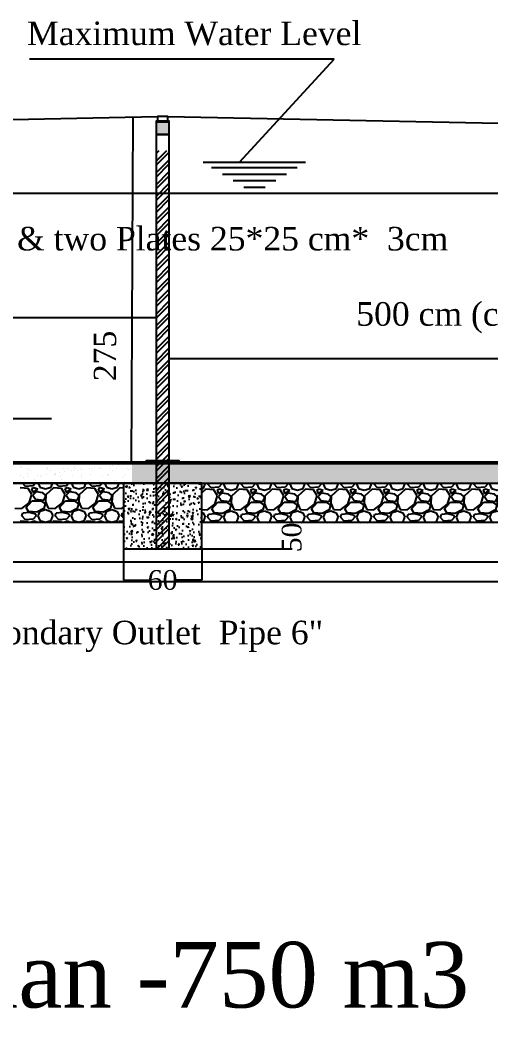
# Model space of a CAD drawing. Header units: centimetres. Extents: x 19229 to 47372, y 10219 to 25334.
# Drawn here: x 45481 to 45840, y 20229 to 20998 of the extents above; entities that cross this region are included whole.
import ezdxf
from ezdxf.enums import TextEntityAlignment as Align

# ---------------------------------------------------------------- set-up
doc = ezdxf.new("R2010")
doc.units = ezdxf.units.CM
doc.layers.get('0').update_dxf_attribs({"linetype": 'CONTINUOUS'})
doc.layers.get('DEFPOINTS').update_dxf_attribs({"linetype": 'CONTINUOUS'})
doc.styles.add('style2', font='times.ttf', dxfattribs={"height": 15})
doc.styles.add('style3', font='times.ttf', dxfattribs={"height": 25})
doc.dimstyles.get("Standard").update_dxf_attribs({"dimtxt": 15, "dimasz": 0.18, "dimexe": 0.18, "dimexo": 0.0625, "dimgap": 0.09, "dimtad": 0, "dimdec": 0, "dimzin": 0, "dimdsep": 46, "dimtxsty": 'style2', "dimcen": 0.09, "dimadec": 0, "dimazin": 0, "dimtfac": 1, "dimtdec": 0, "dimtofl": 0, "dimtmove": 0, "dimatfit": 3, "dimfxl": 1, "dimtolj": 1, "dimtzin": 0, "dimarcsym": 0})

# ---------------------------------------------------------------- blocks, each defined once
blk = doc.blocks.new('*D24')
at = {"color": 0, "lineweight": -2, "ltscale": 20, "transparency": 16777216}
for p, q in [((45559.59, 20594.85), (45559.59, 20570.78)), ((45619.53, 20594.85), (45619.53, 20570.78)), ((45559.77, 20570.96), (45579.27, 20570.96)), ((45619.35, 20570.96), (45599.86, 20570.96))]:
    blk.add_line(p, q, dxfattribs=at)
at = {"color": 0, "ltscale": 20, "transparency": 16777216}
for points in [[(45559.77, 20570.99), (45559.77, 20570.93), (45559.59, 20570.96)], [(45619.35, 20570.99), (45619.35, 20570.93), (45619.53, 20570.96)]]:
    blk.add_solid(points, dxfattribs=at)
at = {"layer": 'DEFPOINTS', "color": 0, "ltscale": 20, "transparency": 16777216}
for p in [(45559.59, 20594.91), (45619.53, 20594.91), (45619.53, 20570.96)]:
    blk.add_point(p, dxfattribs=at)
at = {"color": 0, "ltscale": 20, "transparency": 16777216, "insert": (45589.56, 20570.96), "char_height": 15, "attachment_point": 5, "style": 'style2'}
blk.add_mtext('\\A1;60', dxfattribs=at)
blk = doc.blocks.new('*D25')
at = {"color": 0, "lineweight": -2, "ltscale": 20, "transparency": 16777216}
for p, q in [((45619.6, 20644.86), (45688.22, 20644.86)), ((45688.04, 20645.04), (45688.04, 20645.22)), ((45619.6, 20594.91), (45688.22, 20594.91)), ((45688.04, 20594.73), (45688.04, 20594.55))]:
    blk.add_line(p, q, dxfattribs=at)
at = {"color": 0, "ltscale": 20, "transparency": 16777216}
for points in [[(45688.01, 20645.04), (45688.07, 20645.04), (45688.04, 20644.86)], [(45688.01, 20594.73), (45688.07, 20594.73), (45688.04, 20594.91)]]:
    blk.add_solid(points, dxfattribs=at)
at = {"layer": 'DEFPOINTS', "color": 0, "ltscale": 20, "transparency": 16777216}
for p in [(45619.53, 20644.86), (45619.53, 20594.91), (45688.04, 20594.91)]:
    blk.add_point(p, dxfattribs=at)
at = {"color": 0, "ltscale": 20, "transparency": 16777216, "insert": (45688.04, 20603.48), "char_height": 15, "attachment_point": 5, "rotation": 90, "style": 'style2'}
blk.add_mtext('\\A1;50', dxfattribs=at)

msp = doc.modelspace()

# ---------------------------------------------------------------- hatches: boundary and pattern name
at = {"ltscale": 20}
h = msp.add_hatch(color=7, dxfattribs=at)
h.dxf.hatch_style = 1
h.paths.add_polyline_path([(45594.56, 20920.91), (45584.57, 20920.91), (45584.57, 20910.92), (45594.56, 20910.92)])
h = msp.add_hatch(dxfattribs=at)
h.set_pattern_fill('STEEL', scale=1.998017)
h.set_pattern_definition([(45, (23546.9906, 10844.459), (-4.4856766, 4.4856766), []), (45, (23546.9906, 10847.631), (-4.4856766, 4.4856766), [])])
h.paths.add_polyline_path([(45594.56, 20898.61), (45584.57, 20898.61), (45584.57, 20594.91), (45594.56, 20594.91)])
h.paths.add_polyline_path([(45046.11, 20817.28), (45795.18, 20817.28), (45795.18, 20845.54), (45046.11, 20845.54)], flags=9)
h = msp.add_hatch()
h.set_pattern_fill('AR-SAND', scale=0.199802)
h.set_pattern_definition([(37.5, (23286.376, 12042.113), (-0.319689, 9.7785609), [0, -7.713945, 0, -8.6274384, 0, -8.2468162]), (7.5, (23286.376, 12042.113), (8.981553, 14.322289), [0, -4.1614703, 0, -6.9527004, 0, -2.664356]), (327.5, (23280.134, 12042.113), (15.804164, 0.0287152), [0, -2.537482, 0, -9.1349348, 0, -11.926165]), (317.5, (23280.134, 12042.113), (15.2559896, 4.454166), [0, -1.268741, 0, -5.9884573, 0, -6.851201])])
h.paths.add_polyline_path([(45966.13, 20659.85), (45566.09, 20659.85), (45566.09, 20644.86), (45966.13, 20644.86)])
at = {"ltscale": 500}
h = msp.add_hatch(dxfattribs=at)
h.set_pattern_fill('CONCRETE_C', scale=1.498513, pattern_type=2)
h.set_pattern_definition([(50, (23315.629, 10992.112), (10.7482366, -0.940349), [1.1238847, -12.3627317]), (355, (23315.629, 10992.112), (-2.0792067, 11.2716964), [0.899108, -9.8901853]), (100.4514, (23316.524, 10992.034), (8.669038, 10.3313407), [0.955155, -10.506705]), (46.1842, (23315.629, 10995.109), (15.992745, -2.480324), [1.685827, -18.544098]), (96.6356, (23316.961, 10994.903), (14.006041, 14.597282), [1.432733, -15.760055]), (351.1842, (23315.629, 10995.11), (14.00603, 14.597293), [1.348662, -14.835278]), (21, (23317.127, 10994.36), (8.9447294, -6.033296), [1.1238847, -12.3627317]), (326, (23317.127, 10994.36), (3.6461117, 10.866467), [0.899108, -9.8901853]), (71.4514, (23317.872, 10993.857), (12.5908447, 4.833161), [0.955155, -10.506705]), (37.5, (23315.6286, 10992.1123), (0.182217, 4.98845744), [0, -9.7703043, 0, -10.0400366, 0, -9.9276482]), (7.5, (23315.6286, 10992.1123), (3.942131, 5.9103105), [0, -5.7243194, 0, -9.5455274, 0, -3.7837451]), (327.5, (23312.287, 10992.1123), (7.9993982, -0.3379877), [0, -3.7462823, 0, -11.6884009, 0, -15.5096088]), (317.5, (23310.7884, 10992.112), (8.7391202, 1.5000861), [0, -4.870167, 0, -7.762297, 0, -11.01407])])
h.paths.add_polyline_path([(45619.53, 20644.86), (45559.59, 20644.86), (45559.59, 20594.91), (45619.53, 20594.91)])
h = msp.add_hatch()
h.set_pattern_fill('GRAVEL', scale=0.999009)
h.set_pattern_definition([(228.0127875, (23304.6458, 12067.4877), (-202.99855167, -228.3733706), [3.413827, -337.969448]), (184.969741, (23302.362, 12064.9503), (304.497827365, 25.374820403), [5.858234, -579.964953]), (132.510447, (23296.5258, 12064.4428), (253.74818968, -279.12300843), [4.130716, -408.94141]), (267.273689, (23286.6297, 12058.099), (25.37481901, 507.49637914), [5.33475, -528.140267]), (292.833654, (23286.3759, 12052.7703), (-126.874094796, 304.49782748), [5.231146, -517.884148]), (357.273689, (23288.4059, 12047.9491), (-507.49637914, 25.37481901), [5.33475, -528.140267]), (37.6942405, (23293.7346, 12047.6954), (-329.872646428, -253.74818959), [7.054936, -698.43805]), (72.2553284, (23299.3171, 12052.0091), (177.623732748, 558.24601704), [6.660585, -659.398203]), (121.4295656, (23301.3471, 12058.3528), (-202.998551686, 329.872646425), [5.352818, -529.929574]), (175.236358, (23298.5558, 12062.9203), (279.12300852, -25.374819), [6.111068, -299.442214]), (222.3974378, (23292.4659, 12063.4278), (-304.497827476, -279.12300854), [7.902937, -782.391309]), (138.814075, (23311.7507, 12057.8453), (-177.6237327, 152.24891376), [2.697369, -267.040657]), (171.4692344, (23309.7208, 12059.6215), (329.87264645, -50.749637857), [5.131727, -508.042227]), (225, (23304.646, 12060.383), (-4e-15, -25.374819), [3.588532, -32.29688]), (203.19859, (23302.8695, 12063.4278), (126.8740948, 50.7496379), [1.932495, -191.316368]), (291.80141, (23301.0933, 12062.6665), (-25.374819, 76.1244569), [2.732944, -133.914638]), (30.963757, (23302.1083, 12060.129), (76.1244569, 50.7496379), [4.438792, -143.520557]), (161.56505, (23305.9145, 12062.413), (50.749638, -25.374819), [3.209686, -77.032537]), (16.38954, (23286.3759, 12062.6665), (253.74818957, 76.12445687), [4.496418, -445.14652]), (70.346176, (23290.6896, 12063.9353), (-101.49927584, -279.12300853), [3.772246, -373.451557]), (293.19859, (23305.9145, 12067.4877), (-50.7496379, 126.8740948), [3.864966, -189.383898]), (343.61046, (23307.437, 12063.9353), (-253.74818958, 76.12445685), [4.496418, -445.14652]), (339.443955, (23286.376, 12046.934), (-126.8740948, 50.7496379), [4.33605, -212.4665]), (294.775141, (23290.4359, 12045.4116), (-126.87409494, 279.12300846), [3.633116, -359.679002]), (66.80141, (23306.1683, 12042.113), (50.7496379, 126.8740948), [3.864966, -189.383898]), (17.3540246, (23307.6908, 12045.6654), (-329.87264644, -101.49927585), [4.253606, -421.10587]), (69.443955, (23293.7346, 12042.113), (-50.7496379, -126.8740948), [2.168025, -214.634524]), (101.309932, (23304.646, 12042.113), (-25.374819, 101.4992758), [1.293862, -128.092835]), (165.963757, (23304.392, 12043.3817), (76.1244569, -25.374819), [5.231146, -99.391913]), (186.009006, (23299.3171, 12044.6504), (253.74818957, 25.37481897), [4.84786, -479.937376]), (303.690068, (23302.108, 12057.845), (-25.374819, 50.749638), [3.659607, -87.830604]), (353.1572266, (23304.1383, 12054.8003), (431.371922274, -50.74963789), [6.389227, -632.532389]), (60.945396, (23310.482, 12054.039), (-101.49927583, -177.6237327), [2.61249, -258.63726]), (90, (23311.75, 12056.323), (-25.37482, 25.37482), [1.52249, -23.85233]), (120.256437, (23298.8096, 12045.4116), (101.49927582, -177.62373271), [3.525171, -348.99308]), (48.0127875, (23297.0333, 12048.4566), (202.99855167, 228.3733706), [6.827653, -334.55562]), (0, (23301.6, 12053.532), (25.37482, 25.37482), [6.597453, -18.777366]), (325.3048465, (23308.1983, 12053.5316), (253.74818967, -177.62373256), [4.012114, -397.199001]), (254.054604, (23311.497, 12051.248), (-25.37481896, -101.49927583), [3.694624, -181.036846]), (207.6459754, (23310.482, 12047.6954), (-482.121560203, -253.74818954), [6.015481, -595.533658]), (175.4260787, (23305.1533, 12044.9042), (-329.872646443, 25.374818957), [6.36398, -630.033243])])
h.paths.add_polyline_path([(45619.53, 20644.86), (45619.53, 20614.89), (45969.81, 20614.89), (45969.81, 20644.86)])

# ---------------------------------------------------------------- linework, layer by layer
at = {"color": 7}
for p, q in [((45720.32, 20968.27), (45487.98, 20968.27)), ((45648.07, 20889.63), (45720.32, 20968.27)), ((45620.45, 20889.63), (45698.63, 20889.63)), ((45626.96, 20885.64), (45692.11, 20885.64)), ((45635.11, 20880.64), (45683.97, 20880.64)), ((45643.25, 20875.65), (45675.82, 20875.65)), ((44409.36, 20866.04), (46769.02, 20866.04)), ((45651.39, 20870.65), (45667.68, 20870.65)), ((45273.62, 20694.13), (45504.77, 20694.13)), ((45969.81, 20660.84), (45240.42, 20660.84)), ((45565.21, 20659.85), (45240.42, 20659.85)), ((45565.21, 20659.85), (45240.42, 20659.85)), ((45240.42, 20659.85), (45969.81, 20659.85)), ((45548.95, 20657.94), (45548.95, 20657.94)), ((45551.59, 20658.29), (45551.59, 20658.29)), ((45555.72, 20658.83), (45555.72, 20658.83)), ((45562.61, 20659.74), (45562.61, 20659.74)), ((45481.05, 20650.49), (45481.05, 20650.49)), ((45481.08, 20657.33), (45481.08, 20657.33)), ((45482.02, 20656.47), (45482.02, 20656.47)), ((45486.31, 20655.96), (45486.31, 20655.96)), ((45486.43, 20652.43), (45486.43, 20652.43)), ((45487.17, 20655.19), (45487.17, 20655.19)), ((45487.42, 20649.84), (45487.42, 20649.84)), ((45488.45, 20654.59), (45488.45, 20654.59)), ((45494.31, 20650.75), (45494.31, 20650.75)), ((45494.33, 20650.66), (45494.33, 20650.66)), ((45496.95, 20651.1), (45496.95, 20651.1)), ((45500.87, 20655.68), (45500.87, 20655.68)), ((45501.08, 20651.64), (45501.08, 20651.64)), ((45501.69, 20656.88), (45501.69, 20656.88)), ((45502.12, 20655.98), (45502.12, 20655.98)), ((45504.26, 20654.62), (45504.26, 20654.62)), ((45506.74, 20652.25), (45506.74, 20652.25)), ((45507.31, 20650.6), (45507.31, 20650.6)), ((45507.67, 20651.39), (45507.67, 20651.39)), ((45507.97, 20652.55), (45507.97, 20652.55)), ((45510.61, 20652.89), (45510.61, 20652.89)), ((45514.16, 20655.85), (45514.16, 20655.85)), ((45514.74, 20653.44), (45514.74, 20653.44)), ((45517.92, 20656.01), (45517.92, 20656.01)), ((45520.06, 20654.65), (45520.06, 20654.65)), ((45521.02, 20651.09), (45521.02, 20651.09)), ((45521.63, 20654.34), (45521.63, 20654.34)), ((45521.99, 20656.71), (45521.99, 20656.71)), ((45522.93, 20655.85), (45522.93, 20655.85)), ((45524.27, 20654.69), (45524.27, 20654.69)), ((45527.14, 20655.79), (45527.14, 20655.79)), ((45527.34, 20651.8), (45527.34, 20651.8)), ((45528.4, 20655.24), (45528.4, 20655.24)), ((45533.73, 20656.04), (45533.73, 20656.04)), ((45534.3, 20651.26), (45534.3, 20651.26)), ((45535.29, 20656.14), (45535.29, 20656.14)), ((45535.87, 20654.68), (45535.87, 20654.68)), ((45537.93, 20656.49), (45537.93, 20656.49)), ((45540.85, 20656.28), (45540.85, 20656.28)), ((45542.06, 20657.03), (45542.06, 20657.03)), ((45542.6, 20656.26), (45542.6, 20656.26)), ((45547.29, 20651.2), (45547.29, 20651.2)), ((45547.65, 20651.63), (45547.65, 20651.63)), ((45548.59, 20650.77), (45548.59, 20650.77)), ((45549.53, 20656.07), (45549.53, 20656.07)), ((45551.67, 20654.71), (45551.67, 20654.71)), ((45554.13, 20656.45), (45554.13, 20656.45)), ((45559.37, 20649.8), (45559.37, 20649.8)), ((45560.99, 20651.69), (45560.99, 20651.69)), ((45562.91, 20656.08), (45562.91, 20656.08)), ((45563.84, 20655.23), (45563.84, 20655.23)), ((45565.33, 20656.1), (45565.33, 20656.1)), ((45565.21, 20644.86), (44741.03, 20644.86)), ((44766, 20644.86), (45969.81, 20644.86)), ((45565.21, 20644.86), (44766, 20644.86)), ((45484.97, 20642.26), (45482.59, 20644.86)), ((45483.29, 20649.3), (45483.29, 20649.3)), ((45490.81, 20642.77), (45484.97, 20642.26)), ((45487.49, 20645.41), (45487.49, 20645.41)), ((45492.69, 20644.86), (45490.81, 20642.77)), ((45491.48, 20647.8), (45491.48, 20647.8)), ((45492.42, 20646.94), (45492.42, 20646.94)), ((45494.55, 20644.86), (45495.88, 20641.76)), ((45496.16, 20649.68), (45496.16, 20649.68)), ((45501.19, 20645.9), (45501.19, 20645.9)), ((45504.51, 20641.76), (45505.62, 20644.86)), ((45510.34, 20642.26), (45507.97, 20644.86)), ((45516.18, 20642.77), (45510.34, 20642.26)), ((45511.96, 20649.71), (45511.96, 20649.71)), ((45512.09, 20647.35), (45512.09, 20647.35)), ((45514.48, 20646.07), (45514.48, 20646.07)), ((45518.06, 20644.86), (45516.18, 20642.77)), ((45519.93, 20644.86), (45521.26, 20641.76)), ((45527.46, 20646.01), (45527.46, 20646.01)), ((45527.77, 20649.74), (45527.77, 20649.74)), ((45529.88, 20641.76), (45530.99, 20644.86)), ((45532.4, 20647.17), (45532.4, 20647.17)), ((45533.33, 20646.32), (45533.33, 20646.32)), ((45535.72, 20642.26), (45533.34, 20644.86)), ((45541.56, 20642.77), (45535.72, 20642.26)), ((45541.17, 20646.5), (45541.17, 20646.5)), ((45543.44, 20644.86), (45541.56, 20642.77)), ((45543.57, 20649.77), (45543.57, 20649.77)), ((45545.3, 20644.86), (45546.63, 20641.76)), ((45553, 20646.73), (45553, 20646.73)), ((45553.63, 20645.42), (45553.63, 20645.42)), ((45554.45, 20646.67), (45554.45, 20646.67)), ((45555.26, 20641.76), (45556.37, 20644.86)), ((45556.27, 20645.77), (45556.27, 20645.77)), ((45559.59, 20643.9), (45558.72, 20644.86)), ((45560.4, 20646.31), (45560.4, 20646.31)), ((45487, 20640.74), (45480.91, 20641.25)), ((45489.79, 20636.17), (45487, 20640.74)), ((45487.76, 20629.83), (45489.79, 20636.17)), ((45491.31, 20641.25), (45489.54, 20640.49)), ((45489.54, 20640.49), (45490.55, 20637.95)), ((45490.55, 20637.95), (45494.36, 20640.23)), ((45493.09, 20638.2), (45490.55, 20635.67)), ((45490.55, 20635.67), (45492.58, 20632.62)), ((45494.36, 20640.23), (45491.31, 20641.25)), ((45498.16, 20637.44), (45493.09, 20638.2)), ((45495.88, 20641.76), (45500.19, 20640.49)), ((45500.19, 20635.67), (45498.16, 20637.44)), ((45500.19, 20640.49), (45504.51, 20641.76)), ((45500.45, 20635.92), (45500.19, 20630.59)), ((45500.19, 20634.14), (45500.19, 20635.67)), ((45506.28, 20641.25), (45500.45, 20635.92)), ((45512.37, 20640.74), (45506.28, 20641.25)), ((45515.17, 20636.17), (45512.37, 20640.74)), ((45513.14, 20629.83), (45515.17, 20636.17)), ((45516.69, 20641.25), (45514.91, 20640.49)), ((45514.91, 20640.49), (45515.93, 20637.95)), ((45515.93, 20637.95), (45519.73, 20640.23)), ((45518.46, 20638.2), (45515.93, 20635.67)), ((45515.93, 20635.67), (45517.96, 20632.62)), ((45519.73, 20640.23), (45516.69, 20641.25)), ((45523.54, 20637.44), (45518.46, 20638.2)), ((45521.26, 20641.76), (45525.57, 20640.49)), ((45525.57, 20635.67), (45523.54, 20637.44)), ((45525.57, 20640.49), (45529.88, 20641.76)), ((45525.82, 20635.92), (45525.57, 20630.59)), ((45525.57, 20634.14), (45525.57, 20635.67)), ((45531.66, 20641.25), (45525.82, 20635.92)), ((45537.75, 20640.74), (45531.66, 20641.25)), ((45540.54, 20636.17), (45537.75, 20640.74)), ((45538.51, 20629.83), (45540.54, 20636.17)), ((45542.06, 20641.25), (45540.29, 20640.49)), ((45540.29, 20640.49), (45541.3, 20637.95)), ((45541.3, 20637.95), (45545.11, 20640.23)), ((45543.84, 20638.2), (45541.3, 20635.67)), ((45541.3, 20635.67), (45543.33, 20632.62)), ((45545.11, 20640.23), (45542.06, 20641.25)), ((45548.91, 20637.44), (45543.84, 20638.2)), ((45546.63, 20641.76), (45550.94, 20640.49)), ((45550.94, 20635.67), (45548.91, 20637.44)), ((45550.94, 20640.49), (45555.26, 20641.76)), ((45551.2, 20635.92), (45550.94, 20630.59)), ((45550.94, 20634.14), (45550.94, 20635.67)), ((45557.03, 20641.25), (45551.2, 20635.92)), ((45559.59, 20641.04), (45557.03, 20641.25)), ((45482.18, 20625.52), (45487.76, 20629.83)), ((45485.48, 20626.28), (45490.04, 20631.35)), ((45490.04, 20631.35), (45496.64, 20631.35)), ((45492.58, 20632.62), (45498.93, 20631.86)), ((45496.64, 20631.35), (45499.94, 20629.07)), ((45498.93, 20631.86), (45500.19, 20634.14)), ((45499.94, 20629.07), (45498.93, 20625.52)), ((45500.19, 20630.59), (45502.22, 20625.77)), ((45507.55, 20625.52), (45513.14, 20629.83)), ((45510.85, 20626.28), (45515.42, 20631.35)), ((45515.42, 20631.35), (45522.02, 20631.35)), ((45517.96, 20632.62), (45524.3, 20631.86)), ((45522.02, 20631.35), (45525.32, 20629.07)), ((45524.3, 20631.86), (45525.57, 20634.14)), ((45525.32, 20629.07), (45524.3, 20625.52)), ((45525.57, 20630.59), (45527.6, 20625.77)), ((45532.93, 20625.52), (45538.51, 20629.83)), ((45536.23, 20626.28), (45540.79, 20631.35)), ((45540.79, 20631.35), (45547.39, 20631.35)), ((45543.33, 20632.62), (45549.68, 20631.86)), ((45547.39, 20631.35), (45550.69, 20629.07)), ((45549.68, 20631.86), (45550.94, 20634.14)), ((45550.69, 20629.07), (45549.68, 20625.52)), ((45550.94, 20630.59), (45552.97, 20625.77)), ((45476.85, 20625.77), (45482.18, 20625.52)), ((45482.18, 20619.93), (45482.94, 20621.96)), ((45484.97, 20616.89), (45482.18, 20619.93)), ((45487.76, 20622.47), (45482.94, 20621.96)), ((45487.25, 20623.23), (45485.48, 20626.28)), ((45493.6, 20622.73), (45487.25, 20623.23)), ((45492.84, 20621.2), (45487.76, 20622.47)), ((45493.09, 20619.93), (45490.81, 20617.4)), ((45493.09, 20619.93), (45492.84, 20621.2)), ((45498.93, 20625.52), (45493.6, 20622.73)), ((45494.36, 20619.93), (45495.88, 20616.38)), ((45494.61, 20619.93), (45496.13, 20623.49)), ((45496.13, 20623.49), (45500.19, 20624.76)), ((45500.19, 20624.76), (45504.25, 20623.23)), ((45502.22, 20625.77), (45507.55, 20625.52)), ((45504.25, 20623.23), (45505.78, 20619.93)), ((45504.51, 20616.38), (45505.78, 20619.93)), ((45507.55, 20619.93), (45508.31, 20621.96)), ((45510.34, 20616.89), (45507.55, 20619.93)), ((45513.14, 20622.47), (45508.31, 20621.96)), ((45512.63, 20623.23), (45510.85, 20626.28)), ((45518.97, 20622.73), (45512.63, 20623.23)), ((45518.21, 20621.2), (45513.14, 20622.47)), ((45518.46, 20619.93), (45516.18, 20617.4)), ((45518.46, 20619.93), (45518.21, 20621.2)), ((45524.3, 20625.52), (45518.97, 20622.73)), ((45519.73, 20619.93), (45521.26, 20616.38)), ((45519.99, 20619.93), (45521.51, 20623.49)), ((45521.51, 20623.49), (45525.57, 20624.76)), ((45525.57, 20624.76), (45529.63, 20623.23)), ((45527.6, 20625.77), (45532.93, 20625.52)), ((45529.63, 20623.23), (45531.15, 20619.93)), ((45529.88, 20616.38), (45531.15, 20619.93)), ((45532.93, 20619.93), (45533.69, 20621.96)), ((45535.72, 20616.89), (45532.93, 20619.93)), ((45538.51, 20622.47), (45533.69, 20621.96)), ((45538, 20623.23), (45536.23, 20626.28)), ((45544.35, 20622.73), (45538, 20623.23)), ((45543.59, 20621.2), (45538.51, 20622.47)), ((45543.84, 20619.93), (45541.56, 20617.4)), ((45543.84, 20619.93), (45543.59, 20621.2)), ((45549.68, 20625.52), (45544.35, 20622.73)), ((45545.11, 20619.93), (45546.63, 20616.38)), ((45545.36, 20619.93), (45546.88, 20623.49)), ((45546.88, 20623.49), (45550.94, 20624.76)), ((45550.94, 20624.76), (45555, 20623.23)), ((45552.97, 20625.77), (45558.3, 20625.52)), ((45555, 20623.23), (45556.53, 20619.93)), ((45555.26, 20616.38), (45556.53, 20619.93)), ((45558.3, 20625.52), (45559.59, 20626.52)), ((45558.3, 20619.93), (45559.06, 20621.96)), ((45559.59, 20618.53), (45558.3, 20619.93)), ((45559.59, 20622.02), (45559.06, 20621.96)), ((45559.59, 20614.89), (45019.62, 20614.89)), ((45487, 20615.37), (45480.91, 20615.88)), ((45490.81, 20617.4), (45484.97, 20616.89)), ((45487.29, 20614.89), (45487, 20615.37)), ((45491.31, 20615.88), (45489.54, 20615.11)), ((45489.54, 20615.11), (45489.63, 20614.89)), ((45494.27, 20614.89), (45491.31, 20615.88)), ((45495.88, 20616.38), (45500.19, 20615.11)), ((45500.19, 20615.11), (45504.51, 20616.38)), ((45506.28, 20615.88), (45505.21, 20614.89)), ((45512.37, 20615.37), (45506.28, 20615.88)), ((45516.18, 20617.4), (45510.34, 20616.89)), ((45512.67, 20614.89), (45512.37, 20615.37)), ((45516.69, 20615.88), (45514.91, 20615.11)), ((45514.91, 20615.11), (45515, 20614.89)), ((45519.64, 20614.89), (45516.69, 20615.88)), ((45521.26, 20616.38), (45525.57, 20615.11)), ((45525.57, 20615.11), (45529.88, 20616.38)), ((45531.66, 20615.88), (45530.58, 20614.89)), ((45537.75, 20615.37), (45531.66, 20615.88)), ((45541.56, 20617.4), (45535.72, 20616.89)), ((45538.04, 20614.89), (45537.75, 20615.37)), ((45542.06, 20615.88), (45540.29, 20615.11)), ((45540.29, 20615.11), (45540.38, 20614.89)), ((45545.02, 20614.89), (45542.06, 20615.88)), ((45546.63, 20616.38), (45550.94, 20615.11)), ((45550.94, 20615.11), (45555.26, 20616.38)), ((45557.03, 20615.88), (45555.96, 20614.89)), ((45559.59, 20615.66), (45557.03, 20615.88)), ((45969.81, 20614.89), (45619.53, 20614.89))]:
    msp.add_line(p, q, dxfattribs=at)
at = {"color": 7, "ltscale": 20}
for p, q in [((44400.87, 20900.61), (45585.57, 20924.58)), ((45565.79, 20659.85), (45567.13, 20924.21)), ((45593.56, 20924.58), (46778.26, 20900.61)), ((45584.57, 20898.61), (45584.57, 20594.91)), ((44994.64, 20771.17), (45584.57, 20771.17)), ((45594.56, 20739.91), (46183.97, 20739.91)), ((45207.95, 20584.92), (46355.53, 20584.92)), ((45192.96, 20569.93), (46365.52, 20569.93))]:
    msp.add_line(p, q, dxfattribs=at)
for points in [[(45584.57, 20910.92), (45594.56, 20910.92), (45594.56, 20920.91), (45584.57, 20920.91)], [(45585.57, 20920.59), (45593.56, 20920.59), (45593.56, 20924.58), (45585.57, 20924.58)], [(45584.57, 20594.91), (45594.56, 20594.91), (45594.56, 20910.92), (45584.57, 20910.92)], [(45577.08, 20660.84), (45602.05, 20660.84), (45602.05, 20661.84), (45577.08, 20661.84)], [(45559.59, 20594.91), (45619.53, 20594.91), (45619.53, 20644.86), (45559.59, 20644.86)], [(45559.59, 20594.91), (45619.53, 20594.91), (45619.53, 20644.86), (45559.59, 20644.86)]]:
    msp.add_lwpolyline(points, close=True, dxfattribs=at)
at = {"color": 7}
msp.add_lwpolyline([(45565.21, 20644.86), (44741.03, 20644.86), (44741.03, 20614.89), (44959.68, 20614.89)], dxfattribs=at)

# ---------------------------------------------------------------- texts
at = {"color": 7, "style": 'style3'}
for s, p in [('Maximum Water Level', (45486.22, 20978.99)), ('Steel Box 10*10cm*4 mm Galvanized & two Plates 25*25 cm*  3cm', (45050.82, 20822.39)), ('500 cm (c-c) columns', (45737.24, 20764.97)), ('Secondary Outlet  Pipe 6"', (45429.36, 20521.98))]:
    msp.add_text(s, height=17.9822, dxfattribs=at).set_placement(p)
at = {"color": 7, "ltscale": 20, "style": 'style3'}
msp.add_text('275', height=17, rotation=90, dxfattribs=at).set_placement((45554.06, 20722.63))
at = {"color": 7, "style": 'style3'}
msp.add_text('Izbet Salman -750 m3 steel tank (Profile)', height=50, dxfattribs=at).set_placement((46404.34, 20294.93), align=Align.TOP_RIGHT)

# ---------------------------------------------------------------- dimensions: what is measured, and where the dimension line sits
at = {"color": 7, "ltscale": 20}
dim = msp.add_linear_dim(base=(45688.04, 20594.91), p1=(45619.53, 20644.86), p2=(45619.53, 20594.91), angle=90, dimstyle='Standard', dxfattribs=at)
dim.commit()
dim.dimension.update_dxf_attribs({"geometry": '*D25', "text_midpoint": (45688.04, 20603.48), "dimtype": 160})
dim = msp.add_linear_dim(base=(45619.53, 20570.96), p1=(45559.59, 20594.91), p2=(45619.53, 20594.91), dimstyle='Standard', dxfattribs=at)
dim.commit()
dim.dimension.update_dxf_attribs({"geometry": '*D24', "text_midpoint": (45589.56, 20570.96)})

doc.saveas('drawing.dxf')
